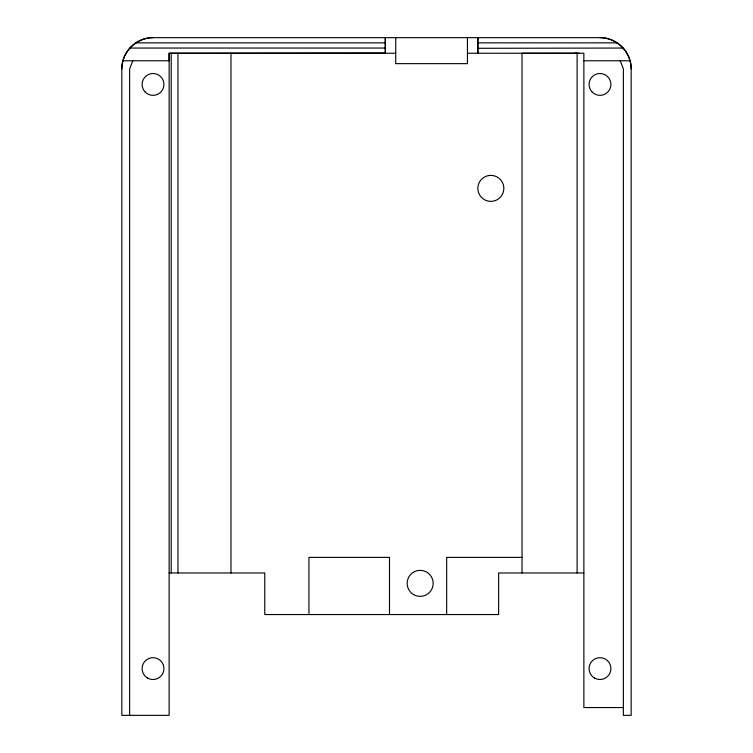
<?xml version="1.0" encoding="UTF-8"?>
<svg xmlns="http://www.w3.org/2000/svg" width="753" height="753" viewBox="0 0 753 753"><rect width="100%" height="100%" fill="white"/><g stroke="black" fill="none" stroke-linecap="round" stroke-linejoin="round"><path stroke-width="1.13" d="M467.444 37.65L467.444 63.638L395.72 63.638L395.72 37.65M395.72 53.247L169.133 53.247L169.133 715.35L121.835 715.35L121.835 68.843C121.732 52.145 136.331 37.546 153.019 37.659L599.981 37.659C616.669 37.546 631.268 52.145 631.165 68.843L631.165 715.35L623.371 715.35L623.371 68.843L620.199 60.767M132.801 60.767L129.629 68.843L129.629 715.35M477.835 48.296L622.995 48.051M385.329 53.002L385.32 37.65L385.329 53.002L169.133 53.247L169.133 60.767L122.899 60.767M136.095 42.855L385.32 42.855M477.835 42.855L616.905 42.855M130.005 48.051L385.32 48.051M467.444 53.247L583.867 53.247L583.867 707.556L623.371 707.556M583.867 60.767L630.101 60.767M522.027 557.38L446.661 557.38L446.661 614.552M169.133 572.967L264.764 572.967L264.764 614.552L498.637 614.552L498.637 572.967L583.867 572.967M575.038 53.247L579.537 53.247M577.109 572.967L577.109 53.247L522.027 53.247L522.027 572.967M389.489 614.552L389.489 557.38L308.937 557.38L308.937 614.552M230.973 53.247L230.973 572.967M177.962 53.247L177.962 572.967M171.213 53.247L171.213 572.967M121.835 68.843A31.184 31.184 0 0 1 153.019 37.659M599.981 37.659A31.184 31.184 0 0 1 631.165 68.843M477.835 37.65L477.835 53.247L477.835 37.659M481.647 197.559A12.989 12.989 0 0 0 503.39 191.742A12.989 12.989 0 0 0 487.473 175.826A12.989 12.989 0 0 0 481.647 197.559M594.522 678.048A10.918 10.918 0 0 0 610.89 668.598A10.918 10.918 0 0 0 594.522 659.148A10.918 10.918 0 0 0 594.522 678.048M592.263 92.148A10.918 10.918 0 0 0 610.523 87.254A10.918 10.918 0 0 0 597.157 73.888A10.918 10.918 0 0 0 592.263 92.148M147.56 678.048A10.918 10.918 0 0 0 163.938 668.598A10.918 10.918 0 0 0 147.56 659.148A10.918 10.918 0 0 0 147.56 678.048M145.301 92.148A10.918 10.918 0 0 0 163.561 87.254A10.918 10.918 0 0 0 150.195 73.888A10.918 10.918 0 0 0 145.301 92.148M413.661 594.616A12.989 12.989 0 0 0 433.154 583.368A12.989 12.989 0 0 0 413.661 572.111A12.989 12.989 0 0 0 413.661 594.616"/></g></svg>
